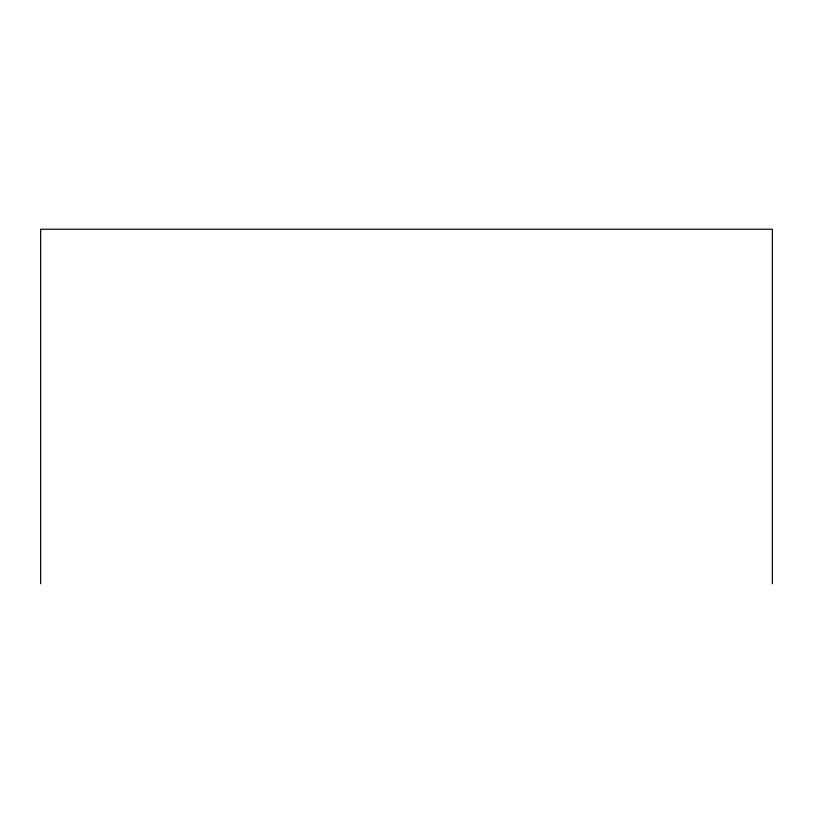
<?xml version="1.0" encoding="UTF-8"?>
<svg xmlns="http://www.w3.org/2000/svg" width="813" height="813" viewBox="0 0 813 813"><rect width="100%" height="100%" fill="white"/><g stroke="black" fill="none" stroke-linecap="round" stroke-linejoin="round"><path stroke-width="1.22" d="M772.35 583.754L772.35 229.246L40.65 229.246L40.65 583.754"/></g></svg>
